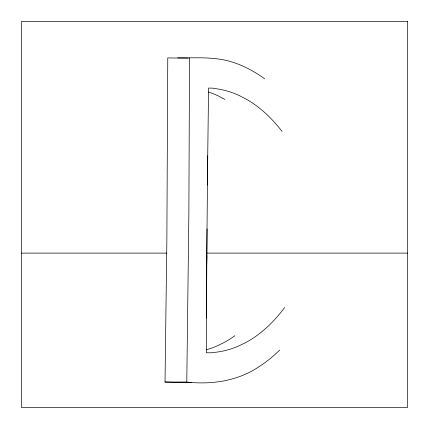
<?xml version="1.0" encoding="UTF-8"?>
<svg xmlns="http://www.w3.org/2000/svg" width="429" height="429" viewBox="0 0 429 429"><rect width="100%" height="100%" fill="white"/><g stroke="black" fill="none" stroke-linecap="round" stroke-linejoin="round"><path stroke-width="0.64" d="M189.532 57.877L188.857 214.891L186.781 382.024C211.996 384.915 238.347 380.888 259.599 366.323A221.552 138.867 90 0 0 279.676 350.112M207.738 155.84L206.644 267.417L206.354 352.729L210.682 352.831L214.232 352.402A191.565 120.077 90 0 0 237.58 346.487L245.104 342.916A191.565 120.077 90 0 0 284.727 307.4M207.046 228.829L206.429 318.141M191.543 382.437L186.545 382.759L165.015 382.03L166.865 240.487L167.766 57.883C187.521 58.58 207.695 56.017 227.134 60.634C239.725 63.744 251.351 69.702 262.039 76.936A221.552 138.873 90 0 1 264.634 78.818M206.644 267.417L206.864 255.663M21.45 253.11L166.908 253.11M206.456 253.11L407.55 253.11M165.015 382.03L186.781 382.024M177.654 57.883L188.186 58.124M224.909 99.426L217.878 95.742A191.565 120.072 90 0 0 208.467 91.999M207.357 185.119L208.569 88.063L212.902 88.165L216.441 88.755A191.559 120.072 90 0 1 239.645 95.737L247.136 99.662A191.559 120.072 90 0 1 282.067 131.478M234.867 335.719A191.565 120.072 90 0 1 223.337 342.921L215.787 346.503A191.565 120.072 90 0 1 206.145 349.855M407.55 21.45L21.45 21.45L21.45 407.55L407.55 407.55L407.55 21.45"/></g></svg>
